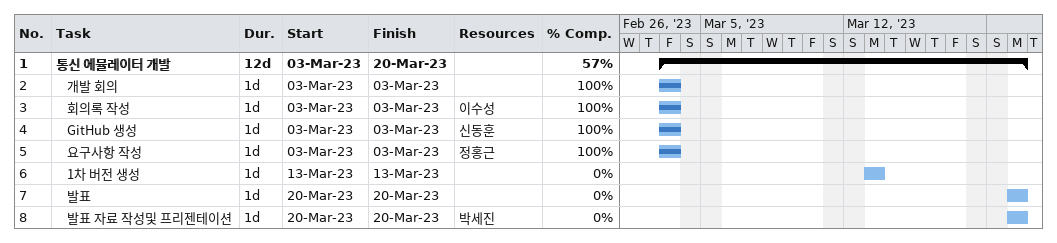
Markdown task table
| ID | Level | Task | Duration | Start | Finish | Resources | % complete |
|---|---|---|---|---|---|---|---|
| 1 | 1 | **통신 에뮬레이터 개발** | 12d | 2023-03-03 | 2023-03-20 |  | 57 |
| 2 | 2 | 개발 회의 | 1d | 2023-03-03 | 2023-03-03 |  | 100 |
| 3 | 2 | 회의록 작성 | 1d | 2023-03-03 | 2023-03-03 | 이수성 | 100 |
| 4 | 2 | GitHub 생성 | 1d | 2023-03-03 | 2023-03-03 | 신동훈 | 100 |
| 5 | 2 | 요구사항 작성 | 1d | 2023-03-03 | 2023-03-03 | 정홍근 | 100 |
| 6 | 2 | 1차 버전 생성 | 1d | 2023-03-13 | 2023-03-13 |  | 0 |
| 7 | 2 | 발표 | 1d | 2023-03-20 | 2023-03-20 |  | 0 |
| 8 | 2 | 발표 자료 작성및 프리젠테이션 | 1d | 2023-03-20 | 2023-03-20 | 박세진 | 0 |
